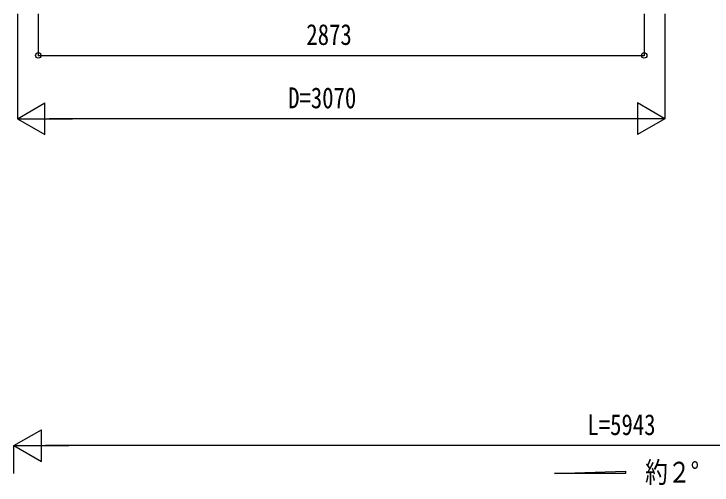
# Model space of a CAD drawing. Units: millimetres, scale not verified. Extents: x -12615 to 12615, y -8910 to 8910.
# Drawn here: x -3371 to -61, y -2128 to 104 of the extents above; entities that cross this region are included whole.
import ezdxf
from ezdxf.enums import TextEntityAlignment as Align

# ---------------------------------------------------------------- set-up
doc = ezdxf.new("R2010")
doc.units = ezdxf.units.MM
doc.header["$LTSCALE"] = 40
doc.layers.add('0-5_YKK_A1', color=4, linetype='Continuous')
doc.layers.add('0-6_YKK_D', color=6, linetype='Continuous')
doc.styles.add('ＭＳ ゴシック', font='')
doc.styles.get('ＭＳ ゴシック').set_extended_font_data('MS Gothic')

msp = doc.modelspace()

# ---------------------------------------------------------------- linework, layer by layer
at = {"layer": '0-5_YKK_A1'}
for p, q in [((-808.07, -2074), (-472.07, -2061.58)), ((-472.07, -2074), (-808.07, -2074)), ((-472.07, -2061.58), (-472.07, -2074))]:
    msp.add_line(p, q, dxfattribs=at)
at = {"layer": '0-6_YKK_D'}
for p, q in [((-3354.36, 103.77), (-3354.36, -393.77)), ((-3255.86, 103.77), (-3255.86, -93.77)), ((-382.86, 103.77), (-382.86, -93.77)), ((-284.36, 103.77), (-284.36, -393.77)), ((-3255.86, -92.77), (-382.86, -92.77)), ((-3354.36, -392.77), (-3224.46, -317.77)), ((-3224.46, -467.77), (-3224.46, -317.77)), ((-284.36, -392.77), (-414.26, -317.77)), ((-414.26, -317.77), (-414.26, -467.77)), ((-3354.36, -392.77), (-3224.46, -467.77)), ((-3354.36, -392.77), (-3094.55, -392.77)), ((-434.36, -392.77), (-3204.36, -392.77)), ((-284.36, -392.77), (-544.17, -392.77)), ((-284.36, -392.77), (-414.26, -467.77)), ((-3371.36, -1941.07), (-3241.46, -1866.07)), ((-3241.46, -2016.07), (-3241.46, -1866.07)), ((-3371.36, -2072.87), (-3371.36, -1940.07)), ((-3371.36, -1941.07), (-3241.46, -2016.07)), ((-3371.36, -1941.07), (-3111.55, -1941.07)), ((2420.75, -1941.07), (-3221.36, -1941.07))]:
    msp.add_line(p, q, dxfattribs=at)
for centre in [(-3255.86, -92.77), (-382.86, -92.77)]:
    msp.add_circle(centre, 12.75, dxfattribs=at)

# ---------------------------------------------------------------- texts
at = {"layer": '0-5_YKK_A1', "style": 'ＭＳ ゴシック', "width": 0.8}
msp.add_text('約２°', height=98.97, dxfattribs=at).set_placement((-378.48, -2146.59), align=Align.BOTTOM_LEFT)
at = {"layer": '0-6_YKK_D', "style": 'ＭＳ ゴシック', "width": 0.8}
for s, p in [('2873', (-1984.96, -72.77)), ('D=3070', (-2071.36, -372.77)), ('L=5943', (-652.3, -1921.07))]:
    msp.add_text(s, height=98.97, dxfattribs=at).set_placement(p, align=Align.BOTTOM_LEFT)

doc.saveas('drawing.dxf')
